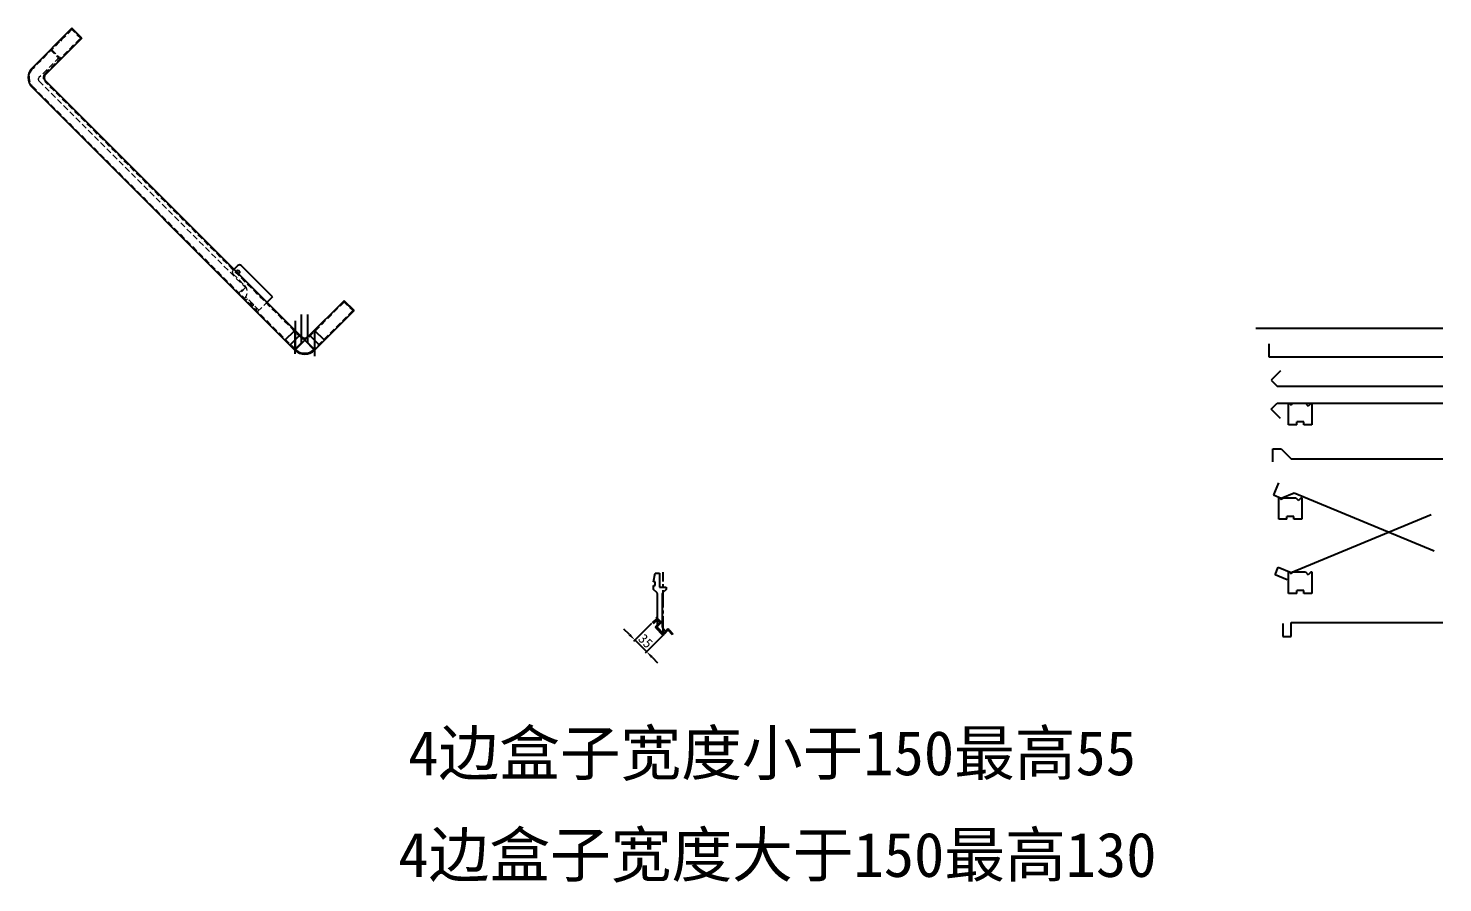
# Model space of a CAD drawing. Header units: millimetres. Extents: x 87907 to 93514, y 14799 to 19516.
# Drawn here: x 87907 to 90948, y 17679 to 19516 of the extents above; entities that cross this region are included whole.
import ezdxf

# ---------------------------------------------------------------- set-up
doc = ezdxf.new("R2010")
doc.units = ezdxf.units.MM
doc.header["$LTSCALE"] = 50
doc.header["$PDMODE"] = 32
doc.linetypes.add('CENTER2', pattern=[1.125, 0.75, -0.125, 0.125, -0.125])
doc.linetypes.add('HIDDEN', pattern=[0.375, 0.25, -0.125])
for name, color, linetype in [('02___PRT_ALL_AXES', 7, 'Continuous'), ('CENTER', 1, 'CENTER2'), ('DIM', 4, 'Continuous'), ('ZCJG', 3, 'Continuous')]:
    doc.layers.add(name, color=color, linetype=linetype)
doc.layers.add('11', color=7, linetype='Continuous', true_color=0xffffff)
doc.layers.add('DEFAULT_2', color=8, linetype='HIDDEN', lineweight=13)
doc.styles.add('ChenYi', font='')
doc.styles.get('ChenYi').set_extended_font_data('SimSun')
doc.dimstyles.new('ChenYi', dxfattribs={"dimtxt": 2, "dimasz": 2, "dimexe": 0.4, "dimexo": 0.4, "dimgap": 0.4, "dimtad": 1, "dimdec": 1, "dimdsep": 46, "dimtxsty": 'ChenYi', "dimcen": -2.5, "dimclrd": 3, "dimclre": 3, "dimclrt": 2, "dimadec": 1, "dimazin": 0, "dimtfac": 0.7, "dimtdec": 1, "dimtmove": 0, "dimatfit": 3, "dimfxl": 0, "dimtolj": 1, "dimtzin": 0, "dimarcsym": 0})

# ---------------------------------------------------------------- blocks, each defined once
blk = doc.blocks.new('RW88100')
at = {"layer": 'CENTER'}
blk.add_line((0, 0), (0, 132.4), dxfattribs=at)
at = {"layer": 'ZCJG'}
for p, q in [((7.2, 129.9), (7.2, 99.9)), ((17.2, 129.9), (7.2, 129.9)), ((20.2, 111.9), (17.2, 129.9)), ((-6.7, 99.9), (-6.7, 95.2)), ((7.2, 99.9), (-6.7, 99.9)), ((-6.7, 95.2), (0.2, 88.4)), ((13.5, 89), (20.2, 95.2)), ((17, 103.6), (17, 111.9)), ((17, 111.9), (20.2, 111.9)), ((20.2, 103.6), (17, 103.6)), ((20.2, 95.2), (20.2, 103.6)), ((0.2, 88.4), (0.4, 88.2)), ((0.4, 88.2), (0.8, 87.7)), ((0.8, 87.7), (1.1, 87.2)), ((1.1, 87.2), (1.4, 86.7)), ((1.4, 86.7), (1.6, 86.2)), ((1.6, 86.2), (1.8, 85.7)), ((1.8, 85.7), (2, 85.2)), ((2, 85.2), (2, 84.7)), ((2, 84.7), (2.1, 84.2)), ((2.1, 84.2), (2.1, 83.7)), ((2.1, 83.7), (2.1, 15.9)), ((12.1, 86.3), (12.2, 86.8)), ((12.1, 85.9), (12.1, 86.3)), ((12.1, 14.1), (12.1, 85.9)), ((12.2, 86.8), (12.4, 87.3)), ((12.4, 87.3), (12.6, 87.8)), ((12.6, 87.8), (12.9, 88.3)), ((12.9, 88.3), (13.3, 88.8)), ((13.3, 88.8), (13.5, 89)), ((0.7, 12.3), (-5.6, 5.7)), ((-0.1, 0.1), (-5.6, 5.7)), ((0.1, 0.1), (5.6, 5.7)), ((1.1, 12.8), (0.7, 12.3)), ((1.5, 13.3), (1.1, 12.8)), ((1.7, 13.8), (1.5, 13.3)), ((1.9, 14.3), (1.7, 13.8)), ((2, 14.8), (1.9, 14.3)), ((2.1, 15.3), (2, 14.8)), ((2.1, 15.9), (2.1, 15.3)), ((4.8, 6.5), (11.8, 13.4)), ((5.6, 5.7), (4.8, 6.5)), ((11.8, 13.4), (12, 13.6)), ((12, 13.6), (12.1, 13.8)), ((12.1, 14), (12.1, 14.1)), ((12.1, 13.8), (12.1, 14))]:
    blk.add_line(p, q, dxfattribs=at)
blk.add_arc((0, 0.2), 0.2, 224, 316, dxfattribs=at)
blk = doc.blocks.new('*D23')
at = {"layer": 'Defpoints', "color": 0, "transparency": 16777216}
for p in [(89250.3, 18239.3), (89275, 18214.6), (89236.4, 18176)]:
    blk.add_point(p, dxfattribs=at)
at = {"layer": 'DIM', "color": 3, "lineweight": -2, "transparency": 16777216}
for p, q in [((89199.7, 18212.6), (89187.8, 18224.6)), ((89247.3, 18236.3), (89208.7, 18197.7)), ((89211.7, 18200.7), (89236.4, 18176)), ((89272, 18211.6), (89233.4, 18173)), ((89248.3, 18164), (89260.3, 18152.1))]:
    blk.add_line(p, q, dxfattribs=at)
at = {"layer": 'DIM', "color": 3, "transparency": 16777216}
for points in [[(89201.7, 18214.6), (89197.7, 18210.7), (89211.7, 18200.7)], [(89250.3, 18166), (89246.3, 18162), (89236.4, 18176)]]:
    blk.add_solid(points, dxfattribs=at)
at = {"layer": 'DIM', "color": 2, "transparency": 16777216, "insert": (89234.5, 18198.8), "char_height": 21.1, "attachment_point": 5, "rotation": 315, "style": 'ChenYi'}
blk.add_mtext('\\A1;35', dxfattribs=at)

msp = doc.modelspace()

# ---------------------------------------------------------------- linework, layer by layer
at = {"color": 7, "linetype": 'Continuous'}
for p, q in [((88000.81, 19515.59), (87915.96, 19430.74)), ((88022.03, 19494.38), (87944.24, 19416.6)), ((88022.03, 19494.38), (88000.81, 19515.59)), ((88480.23, 18824.04), (87915.96, 19388.32)), ((88494.37, 18852.33), (87944.24, 19402.46)), ((88357.9, 19005.77), (88349.42, 18997.29)), ((88432.15, 18938.6), (88364.97, 19005.77)), ((88432.15, 18938.6), (88420.13, 18926.58)), ((88586.3, 18930.11), (88508.52, 18852.33)), ((88607.51, 18908.9), (88586.3, 18930.11)), ((88607.51, 18908.9), (88522.66, 18824.04))]:
    msp.add_line(p, q, dxfattribs=at)
for p, q in [((90616.89, 18663.71), (90616.89, 18709.71)), ((90616.89, 18709.71), (90618.39, 18709.71)), ((90618.39, 18709.71), (90622.39, 18705.71)), ((90626.39, 18709.71), (90622.39, 18705.71)), ((90626.39, 18709.71), (90653.39, 18709.71)), ((90653.39, 18709.71), (90659.39, 18703.71)), ((90665.39, 18709.71), (90659.39, 18703.71)), ((90665.39, 18709.71), (90666.89, 18709.71)), ((90666.89, 18709.71), (90666.89, 18663.71)), ((90634.39, 18663.71), (90616.89, 18663.71)), ((90634.39, 18663.71), (90634.39, 18669.71)), ((90649.39, 18669.71), (90634.39, 18669.71)), ((90649.39, 18663.71), (90649.39, 18669.71)), ((90666.89, 18663.71), (90649.39, 18663.71)), ((90595.68, 18460.68), (90595.68, 18506.68)), ((90595.68, 18506.68), (90597.18, 18506.68)), ((90597.18, 18506.68), (90601.18, 18502.68)), ((90605.18, 18506.68), (90601.18, 18502.68)), ((90605.18, 18506.68), (90632.18, 18506.68)), ((90632.18, 18506.68), (90638.18, 18500.68)), ((90644.18, 18506.68), (90638.18, 18500.68)), ((90644.18, 18506.68), (90645.68, 18506.68)), ((90645.68, 18506.68), (90645.68, 18460.68)), ((90613.18, 18460.68), (90595.68, 18460.68)), ((90613.18, 18460.68), (90613.18, 18466.68)), ((90628.18, 18466.68), (90613.18, 18466.68)), ((90628.18, 18460.68), (90628.18, 18466.68)), ((90645.68, 18460.68), (90628.18, 18460.68)), ((90616.89, 18301.12), (90616.89, 18347.12)), ((90616.89, 18347.12), (90618.39, 18347.12)), ((90618.39, 18347.12), (90622.39, 18343.12)), ((90626.39, 18347.12), (90622.39, 18343.12)), ((90626.39, 18347.12), (90653.39, 18347.12)), ((90653.39, 18347.12), (90659.39, 18341.12)), ((90665.39, 18347.12), (90659.39, 18341.12)), ((90665.39, 18347.12), (90666.89, 18347.12)), ((90666.89, 18347.12), (90666.89, 18301.12)), ((90634.39, 18301.12), (90616.89, 18301.12)), ((90634.39, 18301.12), (90634.39, 18307.12)), ((90649.39, 18307.12), (90634.39, 18307.12)), ((90649.39, 18301.12), (90649.39, 18307.12)), ((90666.89, 18301.12), (90649.39, 18301.12))]:
    msp.add_line(p, q)
for centre, radius, start, end in [((87937.17, 19409.53), 30, 135, 225), ((87951.32, 19409.53), 10, 135, 225), ((88361.44, 19002.24), 5, 45, 135), ((88357.9, 18991.63), 3.4, 278.61567, 171.38433), ((88501.44, 18859.4), 10, 225, 315), ((88501.44, 18845.26), 30, 225, 315)]:
    msp.add_arc(centre, radius, start, end, dxfattribs=at)
at = {"layer": '02___PRT_ALL_AXES', "color": 8, "linetype": 'HIDDEN'}
for p, q in [((87976.95, 19491.73), (87975.18, 19489.96)), ((87976.59, 19488.55), (87975.18, 19489.96)), ((87978.36, 19490.32), (87976.59, 19488.55)), ((87978.36, 19490.32), (87976.95, 19491.73)), ((88383.89, 18923.22), (88386.72, 18926.04)), ((88383.89, 18923.22), (88388.48, 18918.62)), ((88386.72, 18926.04), (88391.31, 18921.45)), ((88388.48, 18918.62), (88391.31, 18921.45))]:
    msp.add_line(p, q, dxfattribs=at)
msp.add_circle((88357.9, 18991.63), 3.4, dxfattribs=at)
at = {"layer": '11', "color": 7, "linetype": 'Continuous', "lineweight": 25}
for p, q in [((89257.77, 18249.65), (89256.35, 18248.23)), ((89256.35, 18248.23), (89265.4, 18239.18)), ((89257.77, 18249.65), (89266.82, 18240.59)), ((89257.62, 18246.68), (89248.71, 18237.77)), ((89260.59, 18246.82), (89250.13, 18236.35)), ((89256.49, 18229.99), (89265.4, 18238.9)), ((89256.49, 18226.88), (89270.35, 18213.02)), ((89257.91, 18228.57), (89266.82, 18237.48)), ((89257.91, 18228.29), (89271.77, 18214.43)), ((89266.82, 18237.48), (89268.37, 18239.04)), ((89266.96, 18240.45), (89266.95, 18240.45)), ((89268.37, 18239.04), (89266.96, 18240.45)), ((89280.96, 18223.34), (89272.05, 18214.43)), ((89282.37, 18221.93), (89273.46, 18213.02)), ((89282.66, 18221.93), (89291.71, 18212.88)), ((89284.07, 18223.34), (89293.12, 18214.29)), ((89293.12, 18214.29), (89291.71, 18212.88))]:
    msp.add_line(p, q, dxfattribs=at)
for centre, radius, start, end in [((89258.05, 18228.43), 2.2, 135, 225), ((89258.05, 18228.43), 0.2, 135, 225), ((89265.26, 18239.04), 0.2, 315, 45), ((89265.26, 18239.04), 2.2, 315, 45), ((89282.51, 18221.79), 2.2, 45, 135), ((89282.51, 18221.79), 0.2, 45, 135), ((89271.91, 18214.57), 2.2, 225, 315), ((89271.91, 18214.57), 0.2, 225, 315)]:
    msp.add_arc(centre, radius, start, end, dxfattribs=at)
at = {"layer": 'DEFAULT_2', "color": 8, "linetype": 'HIDDEN'}
for p, q in [((88000.81, 19512.77), (87917.37, 19429.33)), ((87942.83, 19418.01), (88019.2, 19494.38)), ((88020.61, 19492.97), (88000.81, 19512.77)), ((88009.12, 19504.46), (88010.54, 19505.87)), ((88010.71, 19502.87), (88012.13, 19504.28)), ((88016.37, 19497.21), (88017.78, 19498.62)), ((88017.96, 19495.62), (88019.37, 19497.03)), ((87954.85, 19469.63), (87972.53, 19451.96)), ((87957.68, 19469.63), (87973.94, 19453.37)), ((87973.94, 19453.37), (87930.1, 19409.53)), ((87968.99, 19455.49), (87970.41, 19456.91)), ((88481.65, 18825.46), (87917.37, 19389.73)), ((87930.1, 19402.46), (88374.17, 18958.39)), ((88492.96, 18850.91), (87942.83, 19401.04)), ((88347.3, 18995.16), (88349.42, 18997.29)), ((88347.3, 18988.09), (88372.04, 18963.34)), ((88358.61, 18945.67), (88372.75, 18959.81)), ((88374.17, 18958.39), (88361.44, 18945.67)), ((88363.38, 18943.72), (88361.97, 18942.31)), ((88364.97, 18942.13), (88363.56, 18940.72)), ((88370.63, 18936.47), (88369.22, 18935.06)), ((88372.22, 18934.88), (88370.81, 18933.47)), ((88372.04, 18935.06), (88374.87, 18937.89)), ((88403.16, 18909.6), (88374.87, 18937.89)), ((88375.58, 18931.52), (88378.41, 18934.35)), ((88383.89, 18923.22), (88386.72, 18926.04)), ((88388.48, 18918.62), (88391.31, 18921.45)), ((88400.33, 18906.78), (88420.13, 18926.58)), ((88586.3, 18927.28), (88509.93, 18850.91)), ((88584.88, 18928.7), (88604.68, 18908.9)), ((88587.53, 18926.04), (88588.95, 18927.46)), ((88589.13, 18924.45), (88590.54, 18925.87)), ((88594.78, 18918.8), (88596.2, 18920.21)), ((88596.37, 18917.21), (88597.79, 18918.62)), ((88396.79, 18910.31), (88399.62, 18913.14)), ((88604.68, 18908.9), (88521.24, 18825.46))]:
    msp.add_line(p, q, dxfattribs=at)
for centre, radius, start, end in [((87966.87, 19453.37), 5, 315, 45), ((87937.17, 19409.53), 28, 135, 225), ((87933.64, 19405.99), 5, 135, 225), ((87951.32, 19409.53), 12, 135, 225), ((88350.83, 18991.63), 5, 135, 225), ((88357.9, 18991.63), 3.4, 171.38433, 278.61567), ((88357.9, 18949.2), 20, 315, 45), ((88501.44, 18845.26), 28, 225, 315), ((88501.44, 18859.4), 12, 225, 315)]:
    msp.add_arc(centre, radius, start, end, dxfattribs=at)
at = {"layer": 'DIM'}
for p, q in [((88481.44, 18826.9), (88481.44, 18886.86)), ((88494.44, 18839.9), (88494.44, 18900.4)), ((88508.44, 18839.9), (88508.44, 18900.4)), ((88459.02, 18845.26), (88480.23, 18866.47)), ((88469.62, 18834.65), (88490.84, 18855.86)), ((88480.23, 18866.47), (88480.23, 18815.97)), ((88533.26, 18834.65), (88512.05, 18855.86)), ((88543.87, 18845.26), (88522.66, 18866.47)), ((88522.66, 18866.47), (88522.66, 18811.08)), ((90622.39, 18871.17), (90948.33, 18871.17)), ((88480.23, 18824.04), (88501.44, 18845.26)), ((88481.44, 18826.9), (88494.44, 18839.9)), ((88481.44, 18824.9), (88481.44, 18826.9)), ((88522.66, 18824.04), (88501.44, 18845.26)), ((88521.44, 18826.9), (88508.44, 18839.9)), ((88521.44, 18824.9), (88521.44, 18826.9)), ((90622.39, 18809.65), (90948.33, 18809.65)), ((90622.39, 18746.82), (90948.33, 18746.82)), ((90622.39, 18709.71), (90948.33, 18709.71)), ((90622.39, 18590.67), (90948.33, 18590.67)), ((90628.9, 18517.58), (90930.02, 18392.85)), ((90622.39, 18346.25), (90923.52, 18470.98)), ((89251.16, 18236.17), (89259.78, 18244.8)), ((90604.39, 18236.72), (90604.39, 18208.72)), ((90622.39, 18208.72), (90622.39, 18238.72)), ((90622.39, 18238.72), (90948.33, 18238.72)), ((90604.39, 18208.72), (90622.39, 18208.72))]:
    msp.add_line(p, q, dxfattribs=at)
at = {"layer": 'DIM', "color": 1}
for p, q in [((90546.39, 18871.17), (90574.39, 18871.17)), ((90574.39, 18837.65), (90574.39, 18809.65)), ((90599.46, 18779.35), (90579.66, 18759.55)), ((90599.46, 18677.19), (90579.66, 18696.99)), ((90583.18, 18583.89), (90583.18, 18611.89)), ((90595.26, 18538.86), (90584.55, 18512.99)), ((90613.66, 18330.39), (90587.79, 18341.1))]:
    msp.add_line(p, q, dxfattribs=at)
at = {"layer": 'DIM', "color": 2}
for p, q in [((90574.39, 18871.17), (90592.39, 18871.17)), ((90574.39, 18809.65), (90592.39, 18809.65)), ((90579.66, 18759.55), (90592.39, 18746.82)), ((90579.66, 18696.99), (90592.39, 18709.71)), ((90583.18, 18611.89), (90601.18, 18611.89)), ((90584.55, 18512.99), (90601.18, 18506.1)), ((90587.79, 18341.1), (90594.68, 18357.73))]:
    msp.add_line(p, q, dxfattribs=at)
at = {"layer": 'DIM', "color": 6}
for p, q in [((90592.39, 18871.17), (90622.39, 18871.17)), ((90592.39, 18809.65), (90622.39, 18809.65)), ((90592.39, 18746.82), (90622.39, 18746.82)), ((90592.39, 18709.71), (90622.39, 18709.71)), ((90601.18, 18611.89), (90622.39, 18590.67)), ((90601.18, 18506.1), (90628.9, 18517.58)), ((90594.68, 18357.73), (90622.39, 18346.25))]:
    msp.add_line(p, q, dxfattribs=at)
at = {"layer": 'DIM'}
msp.add_arc((88501.44, 18847.26), 30, 228.18969, 311.81031, dxfattribs=at)

# ---------------------------------------------------------------- block references
at = {"xscale": -1}
msp.add_blockref('RW88100', (89271.9, 18214.37), dxfattribs=at)

# ---------------------------------------------------------------- texts
at = {"layer": 'DIM', "style": 'ChenYi'}
for s, p in [('4边盒子宽度小于150最高55', (88723.96, 17910.31)), ('4边盒子宽度大于150最高130', (88702.84, 17691.78))]:
    msp.add_text(s, height=95.6783, dxfattribs=at).set_placement(p)

# ---------------------------------------------------------------- dimensions: what is measured, and where the dimension line sits
at = {"layer": 'DIM'}
dim = msp.add_aligned_dim(p1=(89250.28, 18239.33), p2=(89275.03, 18214.58), distance=-54.62, dimstyle='ChenYi', override={"dimtxt": 21.1, "dimasz": 16.88, "dimexe": 4.21789, "dimexo": 4.21789, "dimgap": 4.21789}, dxfattribs=at)
dim.commit()
dim.dimension.update_dxf_attribs({"geometry": '*D23', "text_midpoint": (89234.47, 18198.77)})

doc.saveas('drawing.dxf')
